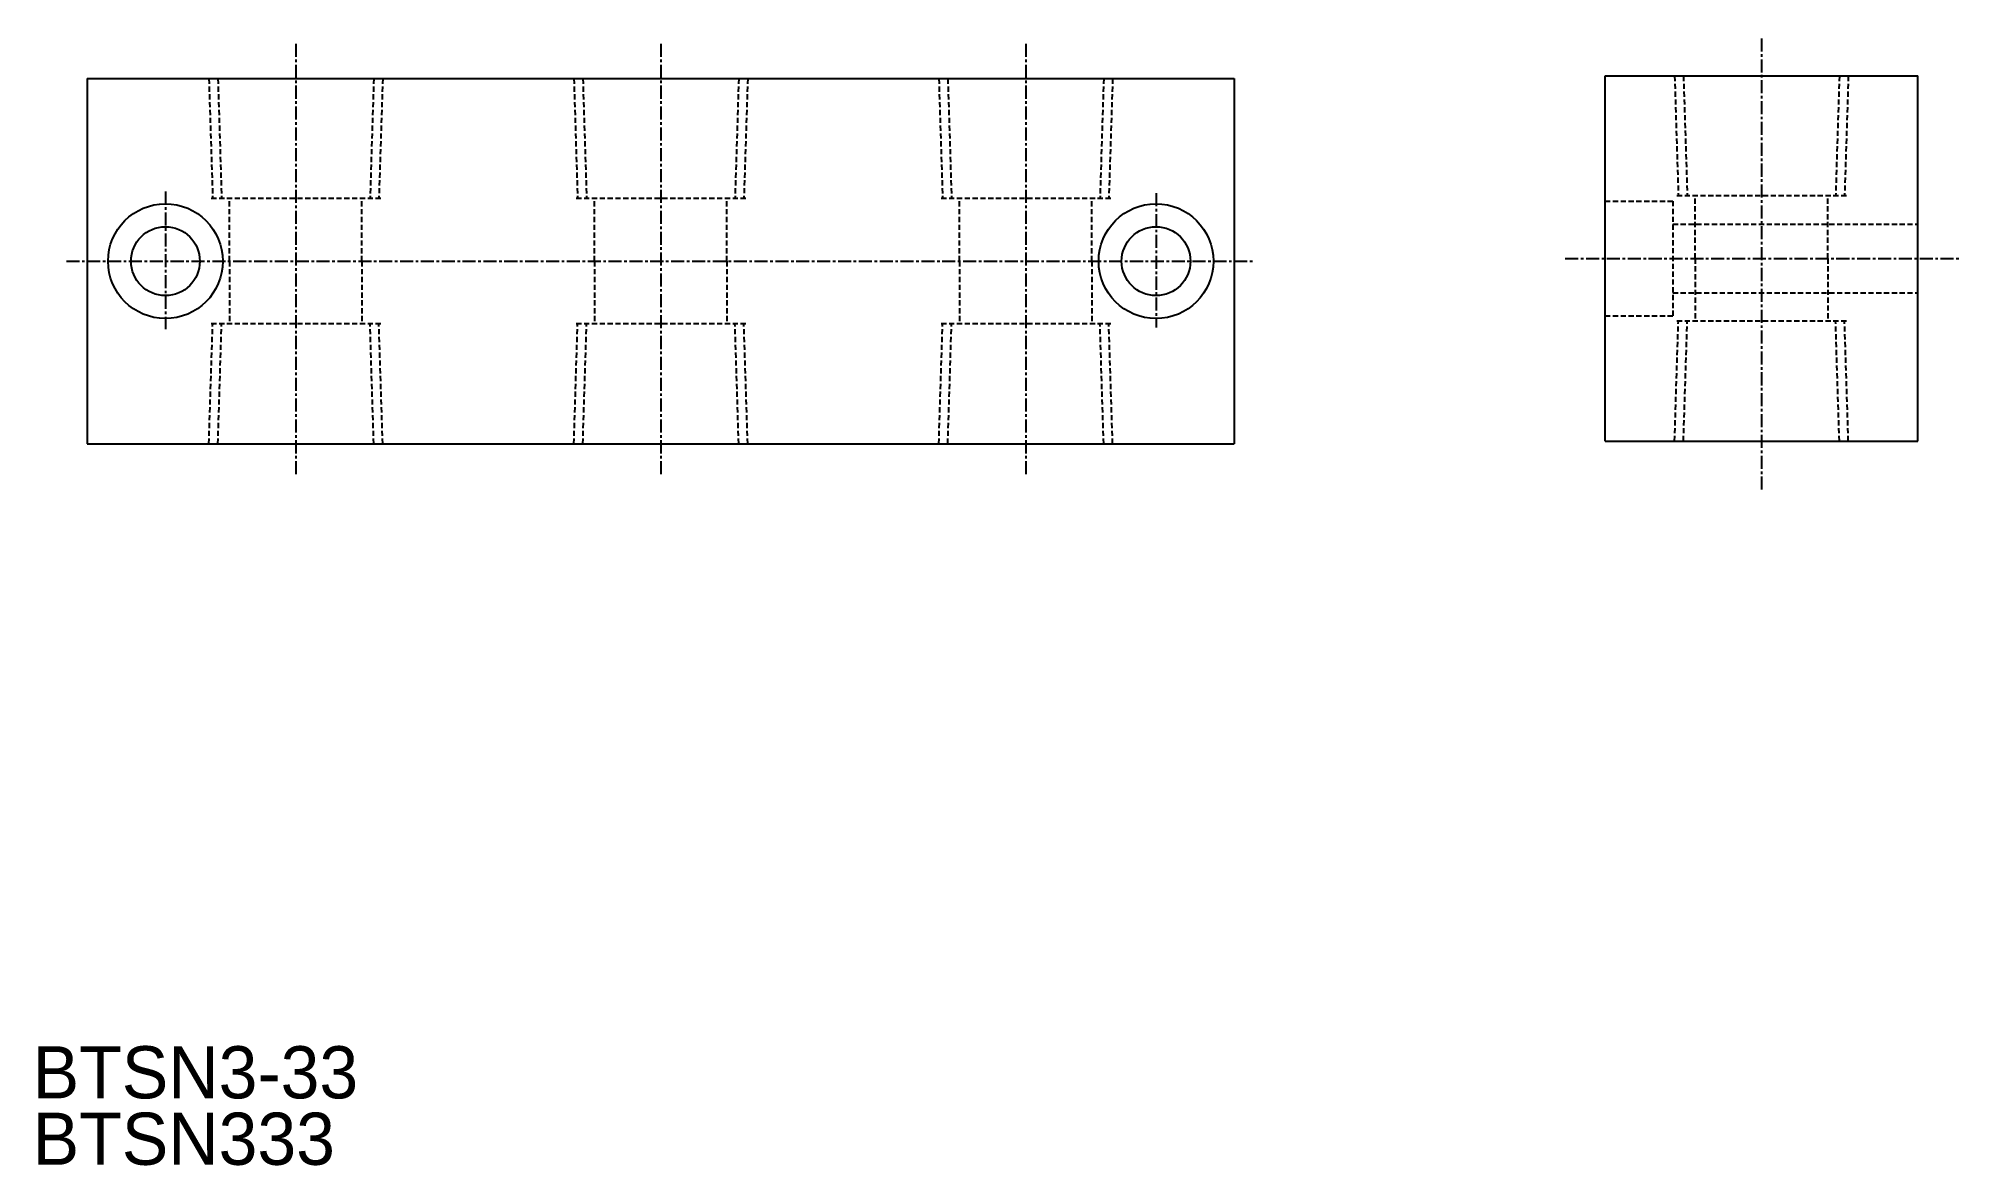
# Model space of a CAD drawing. Extents: x 2003 to 2187, y 4546 to 4654.
import ezdxf

# ---------------------------------------------------------------- set-up
doc = ezdxf.new("R2010")
doc.units = 0
doc.linetypes.add('CENTER', pattern=[2, 1.25, -0.25, 0.25, -0.25])
doc.linetypes.add('DASHED', pattern=[0.75, 0.5, -0.25])
doc.layers.get('0').update_dxf_attribs({"linetype": 'CONTINUOUS'})
doc.layers.add('CENTER', color=1, linetype='CENTER')

msp = doc.modelspace()

# ---------------------------------------------------------------- linework, layer by layer
at = {"color": 7, "linetype": 'CONTINUOUS'}
for p, q in [((2007.22, 4649.7), (2117.22, 4649.7)), ((2007.22, 4649.7), (2007.22, 4614.7)), ((2117.22, 4649.7), (2117.22, 4614.7)), ((2152.78, 4649.96), (2182.78, 4649.96)), ((2152.78, 4614.96), (2152.78, 4649.96)), ((2182.78, 4614.96), (2182.78, 4649.96)), ((2007.22, 4614.7), (2117.22, 4614.7)), ((2152.78, 4614.96), (2182.78, 4614.96)), ((2152.78, 4614.96), (2182.78, 4614.96))]:
    msp.add_line(p, q, dxfattribs=at)
at = {"color": 3, "linetype": 'DASHED'}
for p, q in [((2018.89, 4649.7), (2019.25, 4638.2)), ((2019.75, 4649.7), (2020.11, 4638.2)), ((2034.7, 4649.7), (2034.34, 4638.2)), ((2035.56, 4649.7), (2035.19, 4638.2)), ((2053.89, 4649.7), (2054.25, 4638.2)), ((2054.75, 4649.7), (2055.11, 4638.2)), ((2069.7, 4649.7), (2069.34, 4638.2)), ((2070.56, 4649.7), (2070.19, 4638.2)), ((2088.89, 4649.7), (2089.25, 4638.2)), ((2089.75, 4649.7), (2090.11, 4638.2)), ((2104.7, 4649.7), (2104.34, 4638.2)), ((2105.56, 4649.7), (2105.19, 4638.2)), ((2159.45, 4649.96), (2159.81, 4638.46)), ((2160.3, 4649.96), (2160.67, 4638.46)), ((2175.25, 4649.96), (2174.89, 4638.46)), ((2176.11, 4649.96), (2175.75, 4638.46)), ((2035.37, 4638.2), (2019.08, 4638.2)), ((2020.87, 4632.2), (2020.87, 4638.2)), ((2033.57, 4632.2), (2033.57, 4638.2)), ((2070.37, 4638.2), (2054.08, 4638.2)), ((2055.87, 4632.2), (2055.87, 4638.2)), ((2068.57, 4632.2), (2068.57, 4638.2)), ((2105.37, 4638.2), (2089.08, 4638.2)), ((2090.87, 4632.2), (2090.87, 4638.2)), ((2103.57, 4632.2), (2103.57, 4638.2)), ((2152.78, 4637.96), (2159.28, 4637.96)), ((2159.28, 4637.96), (2159.28, 4626.96)), ((2175.92, 4638.46), (2159.64, 4638.46)), ((2161.43, 4632.46), (2161.43, 4638.46)), ((2174.13, 4632.46), (2174.13, 4638.46)), ((2159.28, 4635.76), (2182.78, 4635.76)), ((2020.87, 4632.2), (2020.87, 4626.2)), ((2033.57, 4632.2), (2033.57, 4626.2)), ((2055.87, 4632.2), (2055.87, 4626.2)), ((2068.57, 4632.2), (2068.57, 4626.2)), ((2090.87, 4632.2), (2090.87, 4626.2)), ((2103.57, 4632.2), (2103.57, 4626.2)), ((2161.43, 4632.46), (2161.43, 4626.46)), ((2174.13, 4632.46), (2174.13, 4626.46)), ((2159.28, 4629.16), (2182.78, 4629.16)), ((2152.78, 4626.96), (2159.28, 4626.96)), ((2159.45, 4614.96), (2159.81, 4626.46)), ((2175.92, 4626.46), (2159.64, 4626.46)), ((2160.3, 4614.96), (2160.67, 4626.46)), ((2175.25, 4614.96), (2174.89, 4626.46)), ((2176.11, 4614.96), (2175.75, 4626.46)), ((2018.89, 4614.7), (2019.25, 4626.2)), ((2035.37, 4626.2), (2019.08, 4626.2)), ((2019.75, 4614.7), (2020.11, 4626.2)), ((2034.7, 4614.7), (2034.34, 4626.2)), ((2035.56, 4614.7), (2035.19, 4626.2)), ((2053.89, 4614.7), (2054.25, 4626.2)), ((2070.37, 4626.2), (2054.08, 4626.2)), ((2054.75, 4614.7), (2055.11, 4626.2)), ((2069.7, 4614.7), (2069.34, 4626.2)), ((2070.56, 4614.7), (2070.19, 4626.2)), ((2088.89, 4614.7), (2089.25, 4626.2)), ((2105.37, 4626.2), (2089.08, 4626.2)), ((2089.75, 4614.7), (2090.11, 4626.2)), ((2104.7, 4614.7), (2104.34, 4626.2)), ((2105.56, 4614.7), (2105.19, 4626.2))]:
    msp.add_line(p, q, dxfattribs=at)
for p, q in [((2034.72, 4649.7), (2034.72, 4649.7)), ((2062.22, 4649.7), (2062.22, 4649.7))]:
    msp.add_line(p, q)
at = {"color": 7, "linetype": 'CONTINUOUS'}
for centre, radius in [((2014.72, 4632.2), 5.5), ((2109.72, 4632.2), 5.5), ((2014.72, 4632.2), 3.3), ((2109.72, 4632.2), 3.3)]:
    msp.add_circle(centre, radius, dxfattribs=at)
at = {"layer": 'CENTER', "color": 1, "linetype": 'CENTER'}
for p, q in [((2027.22, 4653.03), (2027.22, 4611.7)), ((2062.22, 4653.03), (2062.22, 4611.7)), ((2097.22, 4653.03), (2097.22, 4611.7)), ((2167.78, 4653.55), (2167.78, 4610.09)), ((2014.72, 4638.87), (2014.72, 4625.7)), ((2109.72, 4638.72), (2109.72, 4625.85)), ((2005.22, 4632.2), (2119.22, 4632.2)), ((2148.96, 4632.46), (2186.78, 4632.46))]:
    msp.add_line(p, q, dxfattribs=at)

# ---------------------------------------------------------------- texts
at = {"color": 7, "linetype": 'CONTINUOUS'}
for s, p in [('BTSN3-33', (2001.99, 4551.95)), ('BTSN333', (2001.99, 4545.58))]:
    msp.add_text(s, height=5, dxfattribs=at).set_placement(p)

doc.saveas('drawing.dxf')
